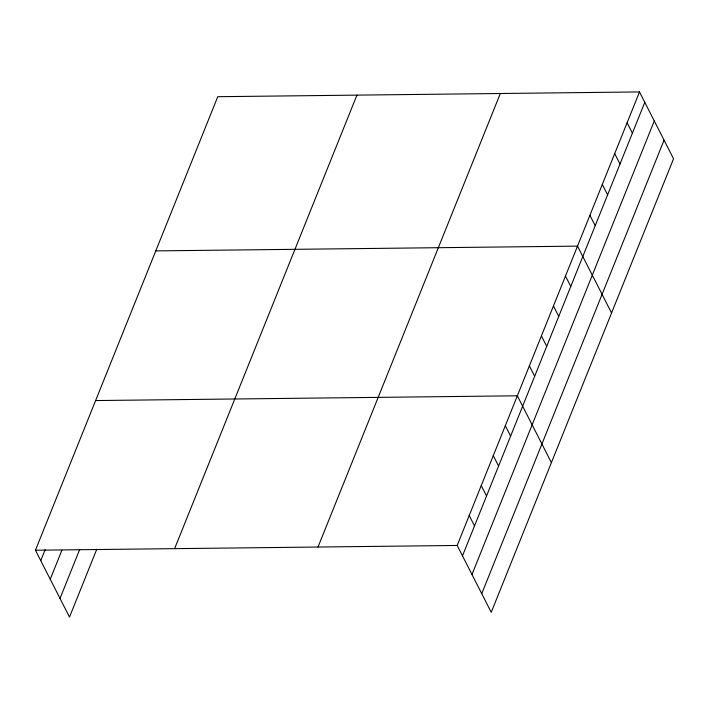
<?xml version="1.0" encoding="UTF-8"?>
<svg xmlns="http://www.w3.org/2000/svg" width="709" height="709" viewBox="0 0 709 709"><rect width="100%" height="100%" fill="white"/><g stroke="black" fill="none" stroke-linecap="round" stroke-linejoin="round"><path stroke-width="1.06" d="M96.778 549.218L69.509 617.069L35.45 550.228L217.76 96.699L639.491 91.931L673.55 158.772L491.24 612.301L457.181 545.46L639.491 91.931M40.75 560.624L45.163 549.652M50.242 579.253L61.869 550.317M60.017 598.44L79.674 549.555M174.618 548.651L356.937 95.13M318.013 547.029L500.324 93.508M462.481 555.856L644.791 102.335M471.972 574.485L654.283 120.955M481.748 593.672L664.058 140.152M155.776 250.897L577.507 246.129L611.566 312.97M95.618 400.558L517.34 395.799L551.398 462.64M35.45 550.228L457.181 545.46M627.093 122.772L632.393 133.177M614.694 153.614L619.994 164.009M602.304 184.455L607.604 194.851M589.906 215.288L595.206 225.692M565.472 276.067L570.772 286.463M553.445 305.996L558.736 316.4M541.41 335.933L546.71 346.329M529.375 365.862L534.675 376.266M505.313 425.728L510.613 436.132M493.278 455.657L498.578 466.061M481.243 485.594L486.542 495.999M469.216 515.523L474.516 525.927"/></g></svg>
